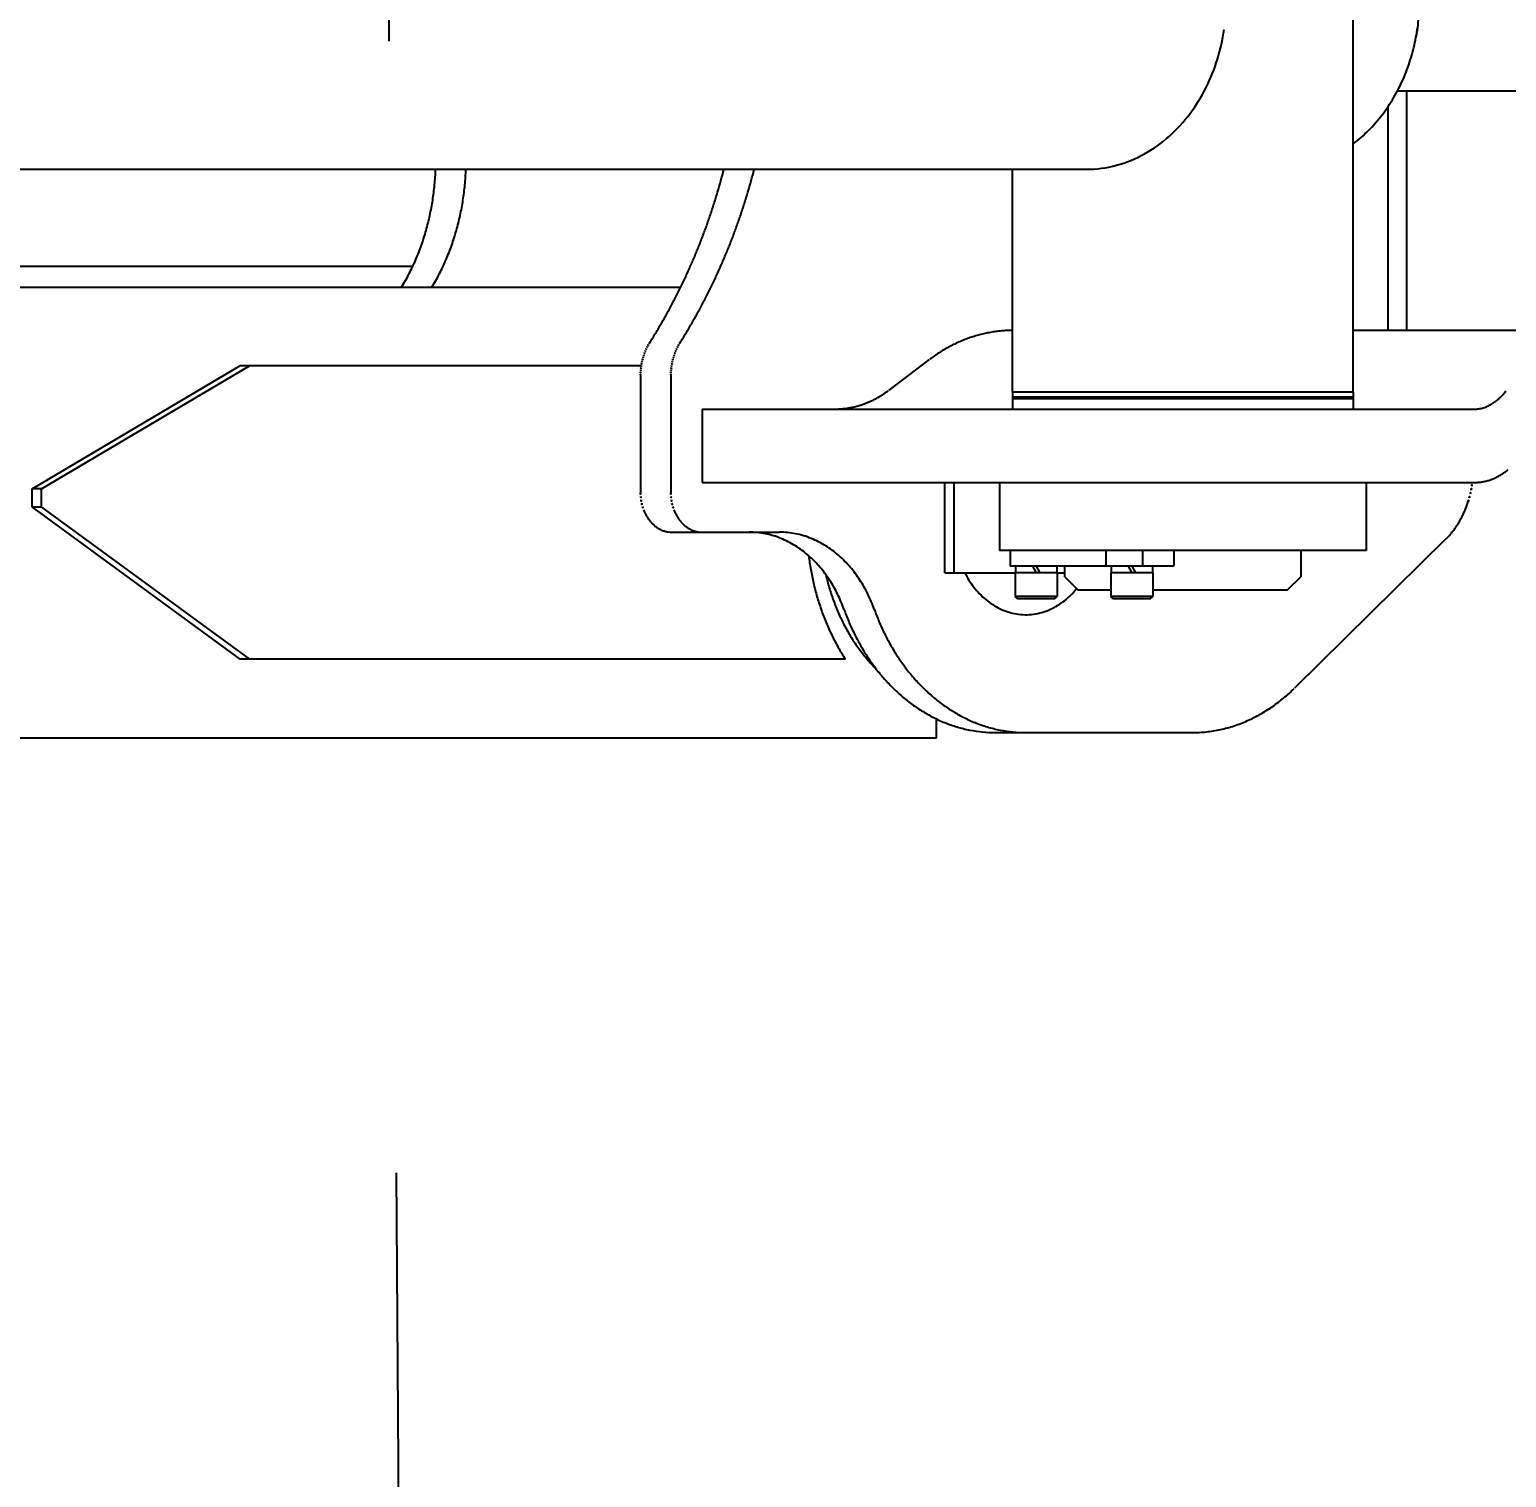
# Model space of a CAD drawing. Header units: metres. Extents: x 668617 to 675126, y 2286318 to 2293677.
# Drawn here: x 669155.915 to 669156.73, y 2287257.301 to 2287258.1 of the extents above; entities that cross this region are included whole.
import ezdxf

# ---------------------------------------------------------------- set-up
doc = ezdxf.new("R2010")
doc.units = ezdxf.units.M
doc.header["$MEASUREMENT"] = 0
doc.linetypes.add('DASHED2', pattern=[0.375, 0.25, -0.125])
doc.layers.add('0_DETALLES_COTAS', color=252, linetype='Continuous')
doc.layers.add('0_VEH_CONSTRUCCION', color=250, linetype='Continuous')
doc.styles.get("Standard").update_dxf_attribs({"font": 'arial.ttf'})
doc.dimstyles.get("Standard").update_dxf_attribs({"dimtxt": 0.18, "dimasz": 0.18, "dimexe": 0.18, "dimexo": 0.0625, "dimgap": 0.09, "dimtad": 0, "dimtih": 1, "dimtoh": 1, "dimdec": 4, "dimzin": 0, "dimdsep": 46, "dimtxsty": 'Standard', "dimcen": 0.09, "dimadec": 0, "dimazin": 0, "dimtfac": 1, "dimtdec": 4, "dimtofl": 0, "dimtmove": 0, "dimatfit": 3, "dimfxl": 1, "dimtolj": 1, "dimtzin": 0, "dimarcsym": 0})

# ---------------------------------------------------------------- blocks, each defined once
blk = doc.blocks.new('_DotSmall')
at = {"color": 0, "linetype": 'ByBlock', "const_width": 0.5}
blk.add_lwpolyline([(-0.0625, 0, 1), (0.0625, 0, 1)], format="xyb", close=True, dxfattribs=at)
blk = doc.blocks.new('*D305')
at = {"layer": '0_DETALLES_COTAS', "linetype": 'DASHED2', "lineweight": -2, "ltscale": 5, "transparency": 16777216}
for p, q in [((669156.058923998, 2287256.165372788), (669156.0693782617, 2287256.965304477)), ((669156.0693782617, 2287256.965304477), (669156.8693782617, 2287256.965304477)), ((669153.3264124476, 2287256.201083832), (669156.2389086282, 2287256.163020578)), ((669156.0393526353, 2287254.667825587), (669156.058923998, 2287256.165372788)), ((669153.3068410849, 2287254.703536632), (669156.2193372655, 2287254.665473378))]:
    blk.add_line(p, q, dxfattribs=at)
at = {"layer": 'Defpoints', "color": 0, "linetype": 'DASHED2', "ltscale": 5, "transparency": 16777216}
for p in [(669153.2639177843, 2287256.201900572), (669156.058923998, 2287256.165372788), (669153.2443464216, 2287254.704353371)]:
    blk.add_point(p, dxfattribs=at)
at = {"layer": '0_DETALLES_COTAS', "linetype": 'DASHED2', "lineweight": -2, "ltscale": 5, "transparency": 16777216, "xscale": 0.8, "yscale": 0.8, "zscale": 0.8}
for p, rotation in [((669156.058923998, 2287256.165372788), 89.25124720617524), ((669156.0393526353, 2287254.667825587), 269.2512472061752)]:
    blk.add_blockref('_DotSmall', p, dxfattribs=dict(at, rotation=rotation))
at = {"layer": '0_DETALLES_COTAS', "linetype": 'DASHED2', "ltscale": 5, "transparency": 16777216, "insert": (669158.3693782619, 2287256.965304477), "char_height": 0.8, "attachment_point": 5}
blk.add_mtext('\\A1;1.50', dxfattribs=at)
blk = doc.blocks.new('excavadora planta')
at = {"color": 0}
for p, q in [((-6.551834458937833, 0.4843347013711536), (-6.627235893926013, 0.4843347013711536)), ((-6.529173965391578, 0.4863429786059754), (-6.529173965391578, 0.4790960580531873)), ((-5.179625982671723, 0.4863393611747711), (-6.529173965391578, 0.4863393611747711)), ((-6.724575542024922, 0.410070345598939), (-6.666525266630856, 0.4672756493488208)), ((-6.494250379994014, 0.4562014865608006), (-6.262079725134413, 0.4562014865608006)), ((-6.186020822022442, 0.397917736127269), (-6.265748855478819, 0.4561974169505874)), ((-6.182351390222834, 0.3979178868535342), (-6.262079574406812, 0.45619756767708)), ((-6.612153466613904, 0.4230373292751892), (-6.612153466613904, 0.43208045515712)), ((-6.612153466613904, 0.43208045515712), (-6.596074889180954, 0.43208045515712)), ((-6.611148122186137, 0.4330851966796985), (-6.612152863708843, 0.43208045515712)), ((-6.611147519281076, 0.43308564885848), (-6.597080836513896, 0.43308564885848)), ((-6.597080836513896, 0.4330861010374889), (-6.596075492086015, 0.4320810580621668)), ((-6.596074889180954, 0.4230373292751892), (-6.596074889180954, 0.43208045515712)), ((-6.575458093549514, 0.4230373292751892), (-6.575458093549514, 0.43208045515712)), ((-6.575458093549514, 0.43208045515712), (-6.559379516114745, 0.43208045515712)), ((-6.574452749121633, 0.4330853474059495), (-6.575457490642634, 0.43208045515712)), ((-6.574452146216572, 0.43308564885848), (-6.560385463447574, 0.43308564885848)), ((-6.560385463447574, 0.4330861010374889), (-6.559380571198972, 0.4320810580621668)), ((-6.559379516114745, 0.4230373292751892), (-6.559379516114745, 0.43208045515712)), ((-6.663832089085417, 0.4295684506243163), (-6.668856399602646, 0.4245441401064056)), ((-6.612153466613904, 0.4295686013505815), (-6.663832089085417, 0.4295686013505815)), ((-6.583445683144873, 0.4295686013505815), (-6.596074889180954, 0.4295686013505815)), ((-6.578420618994983, 0.4245441401064056), (-6.583444778786429, 0.4295686013505815)), ((-6.668856851781925, 0.4144959712493659), (-6.668856851781925, 0.4245441401064056)), ((-6.620196523488289, 0.4144959712493659), (-6.620196523488289, 0.4205248725635897)), ((-6.620196523488289, 0.4205248725635897), (-6.557453233987644, 0.4205248725635897)), ((-6.612153466613904, 0.4230373292751892), (-6.596074889180954, 0.4230373292751892)), ((-6.612001383775805, 0.4205248725635897), (-6.612001383775805, 0.4230373292751892)), ((-6.608237145135945, 0.4144959712493659), (-6.608237145135945, 0.4205248725635897)), ((-6.604113725718207, 0.420525023289855), (-6.605564014186598, 0.4230370278226587)), ((-6.602663889429095, 0.420525023289855), (-6.604114177897486, 0.4230370278226587)), ((-6.596227122744835, 0.4205248725635897), (-6.596227122744835, 0.4230373292751892)), ((-6.594146647611183, 0.4144959712493659), (-6.594146647611183, 0.4205248725635897)), ((-6.578421071174262, 0.4245441401064056), (-6.578421071174262, 0.4205248725635897)), ((-6.575458093549514, 0.4230395901697932), (-6.578421071174262, 0.4230395901697932)), ((-6.575458093549514, 0.4230373292751892), (-6.559379516114745, 0.4230373292751892)), ((-6.575305859983814, 0.4205248725635897), (-6.575305859983814, 0.4230373292751892)), ((-6.567418352651998, 0.420525023289855), (-6.568868641120275, 0.4230370278226587)), ((-6.565968516362886, 0.420525023289855), (-6.567418804831163, 0.4230370278226587)), ((-6.559531749678627, 0.4205248725635897), (-6.559531749678627, 0.4230373292751892)), ((-6.532336655365953, 0.4230395901697932), (-6.559379516114745, 0.4230395901697932)), ((-6.557453233987644, 0.4144959712493659), (-6.557453233987644, 0.4205248725635897)), ((-6.536005182805297, 0.4230395901697932), (-6.536005182805297, 0.3883731438419602)), ((-6.532336655365953, 0.4230395901697932), (-6.532336655365953, 0.3883731438419602)), ((-6.693978404371705, 0.4144959712493659), (-6.553299066405202, 0.4144959712493659)), ((-6.693978404371705, 0.3883699785895516), (-6.693978404371705, 0.4144959712493659)), ((-6.553299066405202, 0.3883699785895516), (-6.553299066405202, 0.4144959712493659)), ((-6.427662665458342, 0.4074647400334612), (-6.468989857755105, 0.4074647400334612)), ((-6.186020219115562, 0.3979172839482601), (-6.182351390222834, 0.3979172839482601)), ((-6.186018410400379, 0.3979168317694644), (-6.186018410400379, 0.39088288748016)), ((-6.182348677149207, 0.3979168317694644), (-6.182348677149207, 0.39088288748016)), ((-6.427323079102848, 0.3473719725350719), (-6.427323079102848, 0.3923921099320182)), ((-6.415703136378283, 0.3473719725350719), (-6.415703136378283, 0.3923921099320182)), ((-6.186020369843163, 0.390883641111472), (-6.265749609111595, 0.343655966309953)), ((-6.182351088771156, 0.3908822845748858), (-6.262079725134413, 0.3436549112258973)), ((-6.186020219115562, 0.3908833396589415), (-6.182351390222834, 0.3908833396589415)), ((-6.439359780049131, 0.3883731438419602), (-6.735809776144038, 0.3883731438419602)), ((-6.439359780049131, 0.3602343521583151), (-6.439359780049131, 0.3883699785895516)), ((-6.439359780049131, 0.3602372159579801), (-6.735810831228378, 0.3602372159579801)), ((-6.688952737316754, 0.3562150846154992), (-6.688952737316754, 0.3602343521583151)), ((-6.558324733460154, 0.3562150846154992), (-6.558324733460154, 0.3602343521583151)), ((-6.558324733460154, 0.3562150846154992), (-6.688952737316754, 0.3562150846154992)), ((-6.688952737316754, 0.3537030800829228), (-6.688952737316754, 0.3562150846154992)), ((-6.688952737316754, 0.3557127138543308), (-6.558324733460154, 0.3557127138543308)), ((-6.688952737316754, 0.3537030800829228), (-6.558324733460154, 0.3537030800829228)), ((-6.688952737316754, 0.3537030800829228), (-6.688952737316754, 0.05225288967744746)), ((-6.558324733460154, 0.3537030800829228), (-6.558324733460154, 0.3562150846154992)), ((-6.558324733460154, 0.3537030800829228), (-6.558324733460154, 0.2682922128982028)), ((-6.51086448797605, 0.3530769630284567), (-6.526490585054489, 0.3412609253868339)), ((-6.41597911623569, 0.343657624299297), (-6.262080780216934, 0.343657624299297)), ((-6.953341892651451, 0.3300918050290846), (-6.688952737316754, 0.3300918050290846)), ((-6.709553857413312, 0.3300918050290846), (-6.709553857413312, 0.2381469526955726)), ((-6.702350798213956, 0.3300918050290846), (-6.702350798213956, 0.2442760869998182)), ((-5.461633233878615, 0.3135087466654625), (-6.431092894617677, 0.3135087466654625)), ((-5.631990881967681, 0.3054718695689473), (-6.328360108741094, 0.3054718695689473)), ((-5.952533422196439, 0.2682922128982028), (-6.586608976024309, 0.2682922128982028)), ((-6.706006513919647, 0.2381469526955726), (-7.338610074691928, 0.2381469526955726))]:
    blk.add_line(p, q, dxfattribs=at)
for centre, radius, start, end in [((-6.626473661160389, 0.4304607128155027), 0.05397362443178837, 108.2181854386046, 111.12636310643), ((-6.626768424503098, 0.4313481420857812), 0.05303852574888716, 105.2579921976592, 108.2154361670749), ((-6.626976733084803, 0.4321129050782417), 0.05224590048286631, 102.2582493727811, 105.258314201378), ((-6.627113346285114, 0.4327394617169347), 0.05160462350269984, 99.2230631584472, 102.2577286395442), ((-6.627190467026935, 0.4332137373549756), 0.05112411858285303, 96.16238407361219, 99.22294266778582), ((-6.62722526538937, 0.4335396240041263), 0.05079637953344039, 93.08576214060936, 96.1628189606016), ((-6.627237130733079, 0.4337057288585271), 0.05062987688207549, 89.99877092577681, 93.08247285553387), ((-6.563455136854486, 0.4336469668104854), 0.05068773995322159, 84.38943226035059, 90.02642914334888), ((-6.563510615886798, 0.4331110035346768), 0.05122655970101109, 78.80059420503206, 84.38628483902525), ((-6.563720600970328, 0.4320642330226008), 0.05229418098862737, 73.32534881266874, 78.79765981854717), ((-6.551836098488366, 0.4336469668104854), 0.05068773995322159, 84.38943226035059, 90.02642914334888), ((-6.564174257044783, 0.4305600688097826), 0.05386526507091103, 68.00860434568017, 73.32217938452928), ((-6.551891502157787, 0.4331094586743944), 0.05122808978057556, 78.80084710896024, 84.3865377429809), ((-6.552101863989719, 0.4320605307158019), 0.05229790059057056, 73.32587998470358, 78.79796193854766), ((-6.552555686327764, 0.4305578768430678), 0.05386758555423333, 68.00871887535024, 73.32206485453658), ((-6.623489899429728, 0.4246474495469812), 0.06052275101429352, 122.1323088705392, 124.7137183416909), ((-6.624300835734289, 0.4259394589349625), 0.05899733116329986, 119.4899429530529, 122.1327655206188), ((-6.62500199565909, 0.4271730848046928), 0.05757837078682941, 116.7700781255501, 119.4869167188764), ((-6.625596742414928, 0.428358320764417), 0.05625228643017663, 113.9795973651698, 116.7729720577561), ((-6.626086574991177, 0.4294586226125716), 0.05504787787734092, 111.126248454842, 113.9792017162786), ((-6.564933108906871, 0.4286819240616069), 0.05589092144261347, 62.88687190871479, 68.0082619604613), ((-6.566044737019411, 0.4265163796144975), 0.05832511406088772, 57.97626865426448, 62.88439137947338), ((-6.567518999229605, 0.4241601394857781), 0.06110455939970486, 53.29082523197384, 57.9758213805688), ((-6.553314808244409, 0.4286796493584717), 0.05589341976973253, 62.88698644306471, 68.00814742624308), ((-6.554426665677056, 0.4265122525812046), 0.05832936564719558, 57.97723639962538, 62.88513004658446), ((-6.555901120502426, 0.4241558299589059), 0.0611090678388815, 53.29191569564545, 57.97668275652631), ((-6.620425766612698, 0.4206233944647408), 0.06558385029313436, 129.6882224308474, 132.08080726023), ((-6.621552274487954, 0.4219759902280202), 0.06382358741358736, 127.2298346995655, 129.6854378352067), ((-6.622570468161484, 0.4233228517993979), 0.06213517496441118, 124.7150577144325, 127.2336787856335), ((-6.569347202824929, 0.4217038136244184), 0.0641665617624519, 48.83155390826896, 53.29318550051556), ((-6.557729632898941, 0.4217012500253077), 0.06416985509713131, 48.8316684564079, 53.29307095250753), ((-6.619206237855678, 0.4192737670337294), 0.06740284567195028, 132.0813547267053, 134.4116083662846), ((-6.571500911289149, 0.4192426681771764), 0.06743698922637854, 44.58544270064972, 48.83057439840599), ((-6.573933954798463, 0.4168422576282325), 0.07085483488069991, 40.54647147275143, 44.58678041582245), ((-6.559883691020104, 0.4192379848588672), 0.06744210839855234, 44.58674268890265, 48.83164528209393), ((-6.562314087437699, 0.4168401210395558), 0.07085628108620766, 40.54774469089415, 44.58805363371751), ((-6.576581692160744, 0.4145771146361028), 0.0743392840356772, 36.69589627730075, 40.54649784296689), ((-6.579373227098017, 0.4124927483827037), 0.07782313829400662, 33.02037286693767, 36.6982169823405), ((-6.56495943215657, 0.4145749480893244), 0.07433893164729309, 36.6983261763728, 40.54892774205391), ((-6.549637531525718, 0.4161474190408683), 0.06178532568368902, 42.81917124376039, 45.23513017886432), ((-6.567757112857066, 0.4124901273723793), 0.07782798519162865, 33.02048743062499, 36.69810242166352), ((-6.582245686393208, 0.4106235688984867), 0.08125021440785779, 29.49948345099655, 33.02175062977089), ((-6.550958542717012, 0.4149226058615625), 0.0635867799904068, 40.47220792921266, 42.81964851249833), ((-6.552341469132898, 0.41374540731087), 0.06540289605898075, 38.18823018113719, 40.4703602391711), ((-6.570627968634426, 0.4106211931877652), 0.08125358314385074, 29.50006426406003, 33.02233144274363), ((-6.553779631528414, 0.4126123641230208), 0.06723376907368221, 35.96940792115114, 38.18943534616643), ((-6.56336129409874, 0.4112302187571117), 0.08245212226114994, 31.18633301360827, 33.03007142223422), ((-6.564900974128932, 0.4103008229118501), 0.08425056228461678, 29.38051895665472, 31.18484036621485), ((-6.58512649627869, 0.4089953600966254), 0.08455931210054028, 26.11441471613812, 29.49851585064603), ((-6.573501112063582, 0.4089954801224422), 0.08455477930835614, 26.11582981631551, 29.50016008417069), ((-6.555245504281174, 0.4115462291252783), 0.06904634275573246, 33.80936921903294, 35.97096028967078), ((-6.556742075295915, 0.4105444960848672), 0.07084722968336951, 31.70244916146109, 33.80904105332654), ((-6.558247784203331, 0.4096194370572164), 0.07261439578792991, 29.64385052629132, 31.6991096319433), ((-6.566422492332777, 0.4094433120145169), 0.08599708512507859, 27.61336442333874, 29.38101876087126), ((-6.567937512659, 0.4086504919547451), 0.08770701206761297, 25.88050953348009, 27.6135592384815), ((-6.587930930080574, 0.4076161594333172), 0.08768453657845787, 22.85390641937608, 26.11702431782301), ((-6.576307813983249, 0.407613588977938), 0.08768322482734477, 22.85619730989439, 26.11931520809325), ((-6.559744237509335, 0.4087568598774283), 0.07434162573669269, 27.64382688438399, 29.65119048138165), ((-6.561232878278929, 0.4079872799838853), 0.07601740199371203, 25.6739399255117, 27.63707449975857), ((-6.569424364287443, 0.4079259966908211), 0.08936098102134084, 24.18135724259423, 25.88232311192327), ((-6.57087647728406, 0.4072764184533639), 0.09095176042018072, 22.50877020244795, 24.1799438790022), ((-6.572282413316657, 0.4066923670457925), 0.09247418297331586, 20.86592215242871, 22.50959529341019), ((-6.562529819629958, 0.4141958773462875), 0.02508786141312052, 113.8969087448573, 121.3983715625687), ((-6.563110882216051, 0.4155023752567502), 0.02365797810310075, 105.9476381928555, 113.8920668208755), ((-6.56338303684106, 0.4164453878748731), 0.02267648230724782, 97.66868414584448, 105.9411212064714), ((-6.563453048449787, 0.416919714651911), 0.02219705594335434, 89.2175679558979, 97.65296667681294), ((-6.563457262447628, 0.4168682625193298), 0.02224856110010269, 80.72918425312972, 89.20852623725487), ((-6.563557023015392, 0.4162939159136698), 0.02283147784533732, 72.45834655961079, 80.71430388295855), ((-6.56388503635867, 0.4152645699674054), 0.02391182028423371, 64.56717647362586, 72.45231743986771), ((-6.564536688505541, 0.413897256191234), 0.02542648060411551, 57.14702587307214, 64.5642386166305), ((-6.590596437617364, 0.4064901483767045), 0.09057812014297759, 19.69701011711464, 22.85541188747646), ((-6.452030939657789, 0.4561146597187644), 0.05660476949202799, 199.7187863241565, 202.8762715360272), ((-6.578972501577027, 0.4064926083857046), 0.09057409898262163, 19.69626787750638, 22.85489878753308), ((-6.440415427334301, 0.4561131676641139), 0.05660066301726613, 199.7186717854607, 202.8763861371155), ((-6.562686333654597, 0.4072848320923583), 0.07763169884304011, 23.75432798394281, 25.67644172756297), ((-6.564101988892389, 0.4066600464285699), 0.07917909483262903, 21.87095992045611, 23.75549022506143), ((-6.565463250737253, 0.4061144079308008), 0.08064563997717612, 20.02028790604565, 21.87044302542328), ((-6.573632688040107, 0.4061742287772176), 0.09392045367062424, 19.249647117536, 20.86788222052568), ((-6.574933781388836, 0.405726718716906), 0.09529634175509229, 17.65090324755197, 19.24576282131386), ((-6.558748393830456, 0.4094735190736856), 0.03116491176393235, 134.8596135523875, 140.9017721094524), ((-6.560321469062615, 0.4110556248643888), 0.02893385293254473, 128.3658318860166, 134.861433435045), ((-6.561596306352499, 0.4126675693908766), 0.02687871928637346, 121.3996265361965, 128.3678538553926), ((-6.56554655683783, 0.4123353881202263), 0.02728639051118687, 50.23266021240689, 57.14478914191086), ((-6.566895907130629, 0.4107120144877854), 0.02939733501829878, 43.8194169995817, 50.23509708805067), ((-6.568524216583, 0.4091480445456455), 0.03165507563248113, 37.86362052241775, 43.82126845682794), ((-6.453702549209652, 0.4554073911711498), 0.0547896926634663, 202.8743747229673, 206.1368052113493), ((-6.455457708420795, 0.4545468525756178), 0.05283492666292679, 206.1374901205515, 209.5209038557607), ((-6.442083209390262, 0.4554073911711498), 0.0547896926634663, 202.8743747229673, 206.1368052113493), ((-6.4438382932384, 0.4545494042714608), 0.05283611845751028, 206.1399382301036, 209.5233519651157), ((-6.566769027435839, 0.405634669258248), 0.08203675048042827, 18.20412164665033, 20.02288069019809), ((-6.567995559857195, 0.4052366378253964), 0.0833262409091537, 16.41006906927794, 18.20064033718453), ((-6.576160452568047, 0.4053318356444464), 0.0965849984940884, 16.07993453617996, 17.65348109824549), ((-6.577309329653303, 0.4049975876580589), 0.09778150659520499, 14.52737117846319, 16.08166725537839), ((-6.570336675935437, 0.407735261646593), 0.03395310883531908, 32.31511373755368, 37.86850863212953), ((-6.572230387767036, 0.4065345724014549), 0.03619538307805049, 27.11092914196193, 32.31890642474204), ((-6.457250606010689, 0.4535279839562065), 0.05077275192843704, 209.5173370554573, 213.0386877181319), ((-6.459047194018012, 0.4523608295896508), 0.04863032886924415, 213.0399608323487, 216.7168884512403), ((-6.445631115465403, 0.4535279839562065), 0.05077275192843704, 209.5173370554573, 213.0386877181319), ((-6.447427703472727, 0.4523608295896508), 0.04863032886924415, 213.0399608323487, 216.7168884512403), ((-6.569134379392267, 0.4048994614347095), 0.08451392561378293, 14.6458679736779, 16.41123061586655), ((-6.570184050192779, 0.404620813243298), 0.08559994415001725, 12.90576928601628, 14.64867329839952), ((-6.578367139128886, 0.404731477171822), 0.09887224781693937, 12.98577710078489, 14.52288522561942), ((-6.579330156150149, 0.404503404019664), 0.09986188682173458, 11.46737519328935, 12.98912873287824), ((-6.460794580305333, 0.4510561778420197), 0.04644962400102452, 216.7155152824463, 220.565200374924), ((-6.462445635480435, 0.4496384774975581), 0.04427342405788549, 220.5609597413886, 224.6003522364716), ((-6.449172771946337, 0.4510583449229273), 0.04645277756629596, 216.715948798826, 220.565633891173), ((-6.450828055899933, 0.4496405392082323), 0.04427329651663488, 220.5648699144122, 224.60426240988), ((-6.580215937121238, 0.404325510724604), 0.1007653528608257, 9.958142208208109, 11.46637453471853), ((-6.580970903918228, 0.4041892646508671), 0.1015325065103357, 8.46342152135101, 9.960195184483513), ((-6.581639682808486, 0.4040949702369261), 0.1022078806071702, 6.973608610390912, 8.460527817080749), ((-6.463965402660278, 0.4481436469178561), 0.04214171049432089, 224.6041101149912, 228.8480962899891), ((-6.465311035979767, 0.4466011145148343), 0.04009472939509422, 228.8454426892555, 233.3059288005251), ((-6.466451305852047, 0.4450690338144483), 0.03818489034100454, 233.3041706579785, 237.9877922819188), ((-6.45234568602541, 0.4481416129554532), 0.04214022860341052, 224.6022131222321, 228.8461992976169), ((-6.453690025097558, 0.4466046523249361), 0.04009829449535136, 228.8472959158499, 233.3075529299306), ((-6.45483045954893, 0.4450705762437934), 0.03818675710883073, 233.3042852015328, 237.987677737866), ((-6.702182432533618, 0.3875833202235128), 0.03174170729823374, 140.4035594324636, 143.1236061383311), ((-6.702996175885119, 0.3882583559122708), 0.03068442345439948, 137.557284058871, 140.4063418103563), ((-6.703777233819551, 0.3889716563846406), 0.02962666708925373, 134.6071604360258, 137.5558968923812), ((-6.467372784392751, 0.4435976830837376), 0.0364488046154943, 237.9899790665344, 242.8964982447796), ((-6.468065843773957, 0.4422443001531917), 0.03492828610715006, 242.8970735345756, 248.0166310366701), ((-6.468539540676261, 0.4410703732917938), 0.03366238998421239, 248.0163090463072, 253.3278225451513), ((-6.468822351221547, 0.4401333392431326), 0.03268361007554565, 253.331488160681, 258.8015086414554), ((-6.468955206951364, 0.4394774902590228), 0.03201444670086738, 258.806796679305, 264.3901968424793), ((-6.455752152655236, 0.4435991639153087), 0.03645050541400786, 237.9900936217629, 242.8963837223867), ((-6.456445327003848, 0.4422474081007692), 0.03493138297692643, 242.8983377757704, 248.0176662094226), ((-6.456919117285111, 0.4410717437401956), 0.03366384072269865, 248.0164235872363, 253.3277080260037), ((-6.457202408496983, 0.4401333392431326), 0.03268361007554565, 253.331488160681, 258.8015086414554), ((-6.457334996891632, 0.4394803356157411), 0.03201728982966175, 258.8073157937335, 264.3904869098908), ((-6.698681528961515, 0.3853087890380777), 0.03592197072639412, 150.9150467926552, 153.3720248692723), ((-6.699573462721105, 0.3858067619590315), 0.03490044235545896, 148.378893717016, 150.9176804470721), ((-6.700460676185457, 0.3863513101641303), 0.03385944366748541, 145.7791945295143, 148.3764156171689), ((-6.701333427693612, 0.3869449708394797), 0.03280392095888702, 143.1215867576388, 145.7793042361738), ((-6.468988773905949, 0.4391446287369121), 0.03167989809140594, 264.3917665495774, 270.0441093891149), ((-6.457368755818493, 0.4391431021226282), 0.03167837141963615, 264.3916323682857, 270.0439752078759), ((-6.439284068401889, 0.397946140581368), 0.009518599564096846, 82.05616703809531, 89.99121043125037), ((-6.439312284636117, 0.3977456433114526), 0.009721072417722179, 74.20534381751337, 82.05477433111915), ((-6.439422845185845, 0.3973646884332567), 0.01011773761910611, 66.6462727286974, 74.19008875868421), ((-6.439647762445247, 0.3968433539115352), 0.01068552052648516, 59.50333740968482, 66.64718160109818), ((-6.440010831452014, 0.3962293536026067), 0.01139883254315163, 52.79905449196604, 59.49708609431093), ((-6.440506684105344, 0.3955738656234615), 0.01222074045799585, 46.5573825012591, 52.80542857544877), ((-6.441121393095955, 0.3949259663999243), 0.01311384736336156, 40.73180769647709, 46.55386881767436), ((-6.441823177598167, 0.3943202946625775), 0.01404085261880553, 35.29944579224177, 40.73602447925338), ((-6.442578209173462, 0.393784124897067), 0.01496689209971526, 30.20500962172169, 35.30440903231827), ((-6.427663974951543, 0.397946140581368), 0.009518599564096846, 82.05616703809531, 89.99121043125037), ((-6.427692266548775, 0.3977467417912948), 0.009719994902317597, 74.20400881152004, 82.05343932491824), ((-6.427802902461281, 0.3973646884332567), 0.01011773761910611, 66.6462727286974, 74.19008875868421), ((-6.428027744357792, 0.3968421466117178), 0.01068659906672689, 59.50627416716661, 66.65011835910231), ((-6.428390738001667, 0.3962293536026067), 0.01139883254315163, 52.79905449196604, 59.49708609431093), ((-6.428886666017888, 0.395575246438014), 0.0122196861102341, 46.55318710407576, 52.80123317810395), ((-6.429501450371504, 0.3949259663999243), 0.01311384736336156, 40.73180769647709, 46.55386881767436), ((-6.430203159510825, 0.3943187073642633), 0.01404183140142247, 35.30455405792021, 40.74113274454128), ((-6.430958115723115, 0.393784124897067), 0.01496689209971526, 30.20500962172169, 35.30440903231827), ((-6.695424285260628, 0.3839090454059857), 0.03947102632928411, 160.3229180187598, 162.5388205343726), ((-6.696183513085543, 0.3841741803528151), 0.03866685796466893, 158.052072756508, 160.3140366824898), ((-6.696982003041171, 0.3844999654549781), 0.03780447293714284, 155.7441961248704, 158.0577211140561), ((-6.697817483323547, 0.3848780517173651), 0.03688742644650778, 153.3754576962009, 155.74650163942), ((-6.443346479189927, 0.3933362118171289), 0.01585619779519738, 25.39453470696396, 30.20713104910462), ((-6.444085823486148, 0.3929824264643713), 0.01667582451361095, 20.82866701194208, 25.40324197348784), ((-6.444765627623269, 0.3927255315438742), 0.01740254740870018, 16.44052846754512, 20.8233504179007), ((-6.44534881012828, 0.3925516252416656), 0.01801110496426179, 12.21194068557002, 16.44607535779934), ((-6.43172638573958, 0.3933362118171289), 0.01585619779519738, 25.39453470696396, 30.20713104910462), ((-6.432465805399715, 0.3929843132995785), 0.01667508325466508, 20.8226995908711, 25.39727455250101), ((-6.433145684899614, 0.3927255315199858), 0.0174025474163364, 16.44052854219881, 20.8233504922305), ((-6.433728867403829, 0.3925516252416656), 0.01801110496426179, 12.21194068557002, 16.44607535779934), ((-6.693041687456457, 0.3832819313266356), 0.0419368836135819, 168.9553777212291, 171.0411156939991), ((-6.693528445175389, 0.3833810814968928), 0.04144014714410987, 166.8502796801159, 168.9609965188649), ((-6.69409618035661, 0.383512695436437), 0.04085735690636449, 164.7081473307582, 166.8488845751208), ((-6.694728465193634, 0.3836848720240909), 0.0402020490179707, 162.5316145646779, 164.7071845539316), ((-6.445808806581226, 0.3924508921866448), 0.01848200048704868, 8.089971794275673, 12.21550980045139), ((-6.446130614763774, 0.3924060245388006), 0.01880692028438578, 4.03258971140236, 8.087332687791898), ((-6.446294858170859, 0.3923914947630607), 0.01897177907807436, 0.001857842881095502, 4.041479449962021), ((-6.434188863856775, 0.3924508921866448), 0.01848200048704868, 8.089971794275673, 12.21550980045139), ((-6.434510596676319, 0.3924038955880889), 0.01880714529607368, 4.039043335079743, 8.093786311524124), ((-6.434674840083517, 0.3923936316896288), 0.01897170376622994, 359.9954041930083, 4.035025800153091), ((-6.733147724235778, 0.3649074635187901), 0.02403223225664719, 119.7203349856745, 123.0118657797906), ((-6.734010931935927, 0.366424290751695), 0.02228698542371112, 116.1389988316475, 119.7263383573181), ((-6.734687527975211, 0.367795570154712), 0.0207578752774136, 112.284838314747, 116.1299410357829), ((-6.735178142392783, 0.3689949649311899), 0.01946201665882084, 108.1936594912351, 112.2873512860496), ((-6.735505897376129, 0.3699916538714945), 0.01841282070902975, 103.8737587423366, 108.1931198482234), ((-6.735697565758414, 0.3707647865388708), 0.01761628421321107, 99.36451453498431, 103.8715070137482), ((-6.735785422108506, 0.3712891427728096), 0.01708462052503902, 94.71823859643393, 99.35993706691362), ((-6.73580956071828, 0.3715588004255466), 0.0168138912387895, 90.0007340944572, 94.7118461413338), ((-6.692638409674373, 0.3832212578812459), 0.04234469005466548, 171.0449955804737, 173.1107962576261), ((-6.730834465402268, 0.3615573979804907), 0.02810495701905743, 126.0689285388943, 128.8998836039768), ((-6.732092754809628, 0.3632793829694236), 0.02597223268758374, 123.0066900140898, 126.0617491923681), ((-6.731744993339362, 0.3419563446934433), 0.01941506040577137, 128.7355985574588, 131.3687967094944), ((-6.732669276374963, 0.3431117223182838), 0.017935468443135, 125.8983402573007, 128.7418984623781), ((-6.733469683195949, 0.344216579417207), 0.01657115177646015, 122.8278783030485, 125.8964568719234), ((-6.734140453623922, 0.3452569875225606), 0.01533325766041576, 119.523533813171, 122.829271017532), ((-6.734680890710024, 0.3462129997904952), 0.01423506326154256, 115.9773875266859, 119.5269210049786), ((-6.735102829165044, 0.3470765470531489), 0.01327394686502857, 112.1797157195715, 115.9728083187541), ((-6.735410519676748, 0.3478294447220662), 0.01246060324906023, 108.1504201857364, 112.176524175484), ((-6.735615111900984, 0.3484557651738243), 0.01180171420152252, 103.8742955649765, 108.1537928416207), ((-6.735736997005233, 0.348950892437685), 0.01129180556282121, 99.36909762049996, 103.8763191940449), ((-6.735794410080985, 0.3492868996292486), 0.01095093434950578, 94.71721082523091, 99.35890929574094), ((-6.73580902156209, 0.3494591963476665), 0.01077801963673401, 90.00401134576866, 94.71512339209474), ((-6.489359954709812, 0.3253188040859527), 0.03508336266720708, 113.9921533621905, 116.2156182117125), ((-6.489606160551716, 0.3258674179881922), 0.03448203829064986, 111.7319092165867, 113.9890607648063), ((-6.489806472700707, 0.3263727524717837), 0.03393845130100063, 109.4455632046252, 111.7336514314952), ((-6.489969097892413, 0.3268370511547118), 0.03344649733354014, 107.1313806731492, 109.447655579135), ((-6.490101765504278, 0.3272604241570747), 0.03300282961161038, 104.7388668569284, 107.1277851557701), ((-6.490198331429383, 0.3276300112333956), 0.03262083593249576, 102.3242606224746, 104.7399903997749), ((-6.490268024402098, 0.3279462421520378), 0.03229701691885129, 99.88502798025446, 102.3232151850085), ((-6.490314201775163, 0.3282045809595928), 0.03203458602594882, 97.42669416205446, 99.88298476888646), ((-6.490335918493088, 0.3284020980948412), 0.03183591905221215, 94.96430425364584, 97.43388594576273), ((-6.49035057561116, 0.3285290116124315), 0.03170821346374349, 92.48016146365846, 94.95776363054438), ((-6.490352214883615, 0.3285949968914963), 0.0316422190818501, 90.00178515578102, 92.4823663547265), ((-6.725472075183689, 0.3359118249165505), 0.02813864058072185, 139.9997020228512, 141.8097526541427), ((-6.726943002027838, 0.3371399004240914), 0.026222453979134, 138.0532454830202, 139.9893384064376), ((-6.728305123958762, 0.3383662153063085), 0.02438963603710124, 135.9824843082047, 138.0569932331538), ((-6.729560717124059, 0.3395824454081406), 0.02264157284488562, 133.7621432912408, 135.9878997553604), ((-6.730705624316442, 0.3407803908927178), 0.02098450232094461, 131.376509302215, 133.7668025500494), ((-6.487490906492667, 0.322175852740358), 0.03874507285130144, 124.7337324116424, 126.7642417076745), ((-6.487953329527272, 0.3228435406161907), 0.03793288937546022, 122.6632664313149, 124.7343378906644), ((-6.488371617951202, 0.3234956616539648), 0.03715814618121819, 120.5520292407103, 122.6629752428724), ((-6.488745565492763, 0.3241329242870989), 0.03641927086285483, 118.4048887264083, 120.5550216553243), ((-6.489076136764766, 0.3247386726400379), 0.03572919735886085, 116.2129731340161, 118.4006887277221), ((-6.452543656225203, 0.3473697558911226), 0.02522059046523723, 355.049914511961, 356.9495698714368), ((-6.452615991269113, 0.3473699557116419), 0.0252928339131046, 356.9578376725862, 358.8384721270699), ((-6.452647806796904, 0.3473719431924707), 0.0253246832275078, 358.8354356123464, 0.704611677855195), ((-6.440923638137747, 0.347365210244817), 0.02522027372076495, 355.0602176331764, 356.9598729926534), ((-6.440995973181657, 0.3473745473414027), 0.02529300275422233, 356.9474419350408, 358.828076389529), ((-6.441027713346557, 0.3473719431924707), 0.0253246832275078, 358.8354356123464, 0.704611677855195), ((-6.562272786720882, 0.3884833661784484), 0.05924622170084339, 302.7979947937392, 304.8566913698625), ((-6.562993884264188, 0.3895231865307807), 0.06051160765016964, 304.8542646306665, 306.8728573339163), ((-6.450719828348497, 0.3469740554953091), 0.02335081155440582, 341.046793635077, 343.1398648581802), ((-6.451101767463797, 0.3470888138136559), 0.02374961736020326, 343.1421585180566, 345.2006259289946), ((-6.45144588039318, 0.3471805605764615), 0.024105750114666, 345.1987134703899, 347.2250977929991), ((-6.451753858842267, 0.3472491068335017), 0.02442126203100226, 347.2280330950164, 349.2246259074324), ((-6.452020837475402, 0.3473025946438639), 0.02469353338939768, 349.2185221692224, 351.1876150661036), ((-6.452242171000307, 0.3473321286126492), 0.02491677917136537, 351.1984751801541, 353.1423597712504), ((-6.452411834859049, 0.3473558236016601), 0.02508805869795985, 353.1348983531581, 355.0556370948298), ((-6.439099810261041, 0.3469699299825351), 0.02334954321217949, 341.0564281572281, 343.1494993802481), ((-6.439481824739346, 0.3470888138136559), 0.02374961736020326, 343.1421585180566, 345.2006259289946), ((-6.439825937668729, 0.3471805605764615), 0.024105750114666, 345.1987134703899, 347.2250977929991), ((-6.440133840754811, 0.3472534317406684), 0.024422145012981, 347.218098571284, 349.2146913837673), ((-6.440400819388856, 0.34729820927069), 0.02469278745673753, 349.2285508371056, 351.1976437339882), ((-6.440622152913875, 0.3473365708665028), 0.02491738480250832, 351.1883542971827, 353.1322388883279), ((-6.440791741408702, 0.3473558236016601), 0.02508805869795985, 353.1348983531581, 355.0556370948298), ((-6.559679905452867, 0.3837688630839011), 0.05385789622528036, 291.8849698608997, 294.1613709079615), ((-6.560063611055512, 0.3846271231530807), 0.05479802330063364, 294.1601150236006, 296.3847256804063), ((-6.560516920813711, 0.3855341861215749), 0.05581204705275243, 296.3877983523864, 298.5622225292263), ((-6.561032523734298, 0.3864875555480722), 0.05689590636627122, 298.5592367276616, 300.6963073616416), ((-6.561614501044801, 0.3874717420280831), 0.05803928590492882, 300.6943515063209, 302.7926935004828), ((-6.251951388654902, 0.2212619444552359), 0.2118683989887024, 147.5538139208372, 148.7842862581964), ((-6.447984602794008, 0.3457119576434167), 0.0203320378365335, 327.639798941654, 329.9883853202575), ((-6.448463299824652, 0.3459914787093368), 0.02088636286283272, 329.9812215272079, 332.2816844023936), ((-6.448945788203446, 0.3462398298192966), 0.0214289980904966, 332.2938923650623, 334.5485231430991), ((-6.449417027033519, 0.3464708743176317), 0.02195379440921784, 334.5325815818863, 336.7432133774104), ((-6.449870519730325, 0.3466629759923876), 0.02244629031500514, 336.7497746659378, 338.9189281044022), ((-6.450311801094699, 0.346830083874508), 0.02291814474982922, 338.9259284376622, 341.0558950104102), ((-6.240331747382925, 0.2212619443700987), 0.2118683990336057, 147.5538139009797, 148.7842862388209), ((-6.436364660069444, 0.3457119576434167), 0.0203320378365335, 327.639798941654, 329.9883853202575), ((-6.436843357100202, 0.3459914787093368), 0.02088636286283272, 329.9812215272079, 332.2816844023936), ((-6.43732577011599, 0.3462436596428518), 0.02143071226667156, 332.2847334977827, 334.539364276067), ((-6.437797008946063, 0.3464669682482793), 0.02195218313649302, 334.5418704633096, 336.7525022589294), ((-6.438250577005761, 0.3466629759923876), 0.02244629031500514, 336.7497746659378, 338.9189281044022), ((-6.438691783007357, 0.3468341379089708), 0.02291953247186419, 338.9164039837489, 341.0463705565916), ((-6.558488869685448, 0.3794574636910824), 0.04936516797165082, 270.187006550705, 272.6556716167987), ((-6.55849146537696, 0.3795606470713437), 0.04946836085130672, 272.6531374593121, 275.1185943331926), ((-6.558508718198823, 0.3797767300465154), 0.04968512142145269, 275.1161791510499, 277.573157227886), ((-6.558554316902132, 0.3800834246520992), 0.04999515062323703, 277.5786364608549, 280.0220942790836), ((-6.558622831074331, 0.3804884400548474), 0.05040590925108044, 280.0186668305726, 282.4440212248945), ((-6.558736645139561, 0.380982638514098), 0.05091302301935439, 282.4492514224083, 284.8521483633866), ((-6.558885554200515, 0.3815634936030534), 0.05151264147033581, 284.8466382443808, 287.2229528338827), ((-6.559093047634065, 0.3822269592599383), 0.05220779411830284, 287.2248661085886, 289.5709317374979), ((-6.55935587149736, 0.3829612892668166), 0.05298773913640982, 289.5727253163382, 291.8853336666566), ((-6.249319478931397, 0.2196614421500556), 0.2149487454009968, 148.7830154968297, 149.9958412356987), ((-6.237699762297439, 0.2196685624062695), 0.2149451196492325, 148.7846490776584, 149.9974748164908), ((-6.244082025624721, 0.2167104492229868), 0.2209606368538236, 151.1921201245502, 152.371944393746), ((-6.246718548796935, 0.2181616736459944), 0.217951101104716, 149.9963263525856, 151.1924221858686), ((-6.232454914168557, 0.2167103738598541), 0.2209670868009025, 151.1930175521436, 152.3728418213354), ((-6.235098756799175, 0.2181616737335474), 0.2179511010617219, 149.9963263724569, 151.1924222059549), ((-6.241496260831696, 0.2153659468469584), 0.2238750501094121, 152.3739659237335, 153.5384353257789), ((-6.229883884813603, 0.2153658713938995), 0.223868444724038, 152.3731028882823, 153.5375722900774), ((-6.238944912211423, 0.2140878756009386), 0.2267286081169982, 153.5365910912174, 154.686393147314), ((-6.227325120213663, 0.2140878756920443), 0.2267286080772181, 153.5365911117945, 154.6863931681794), ((-6.265304968806277, 0.2708608500194458), 0.0822999332050324, 148.798168481703, 150.8671774610776), ((-6.25368434781376, 0.2708566765169849), 0.08230203092376687, 148.7956561357814, 150.8646651152871), ((-6.233893059622119, 0.2117628456143024), 0.2322901185300623, 155.8230569550972, 156.9453577133177), ((-6.236376244104918, 0.2128733643243237), 0.229569927058417, 154.6864921880335, 155.8220852442524), ((-6.22227326762436, 0.2117628455209655), 0.2322901185674533, 155.8230569341307, 156.9453576921299), ((-6.224756452106135, 0.2128733643243237), 0.229569927058417, 154.6864921880335, 155.8220852442524), ((-6.261907628750805, 0.2690403223950426), 0.08615511343551677, 152.8860042816697, 154.8624304949094), ((-6.263596318801774, 0.269900163520191), 0.08426012478572842, 150.8621990655396, 152.8830834220517), ((-6.250286932395397, 0.2690403223950426), 0.08615511343551677, 152.8860042816697, 154.8624304949094), ((-6.251975697809257, 0.2699044364302949), 0.0842581101657199, 150.8647619112918, 152.8856462677359), ((-6.231475336188851, 0.210729723183249), 0.2349193226352461, 156.9444292105393, 158.0541251959315), ((-6.219847762141853, 0.2107296479145191), 0.2349265125935075, 156.945155601474, 158.0548515868611), ((-6.258663234734968, 0.267580785665487), 0.08971320063263837, 156.7968160579483, 158.6948672455462), ((-6.26025473661025, 0.2682636468566102), 0.08798138734169074, 154.8617924666492, 156.7971978897009), ((-6.24704253837956, 0.267580785665487), 0.08971320063263837, 156.7968160579483, 158.6948672455462), ((-6.248634040254842, 0.2682636468566102), 0.08798138734169074, 154.8617924666492, 156.7971978897009), ((-6.229050831176778, 0.2097557593667574), 0.2375321415596763, 158.0547822125671, 159.1523317743764), ((-6.217438907356268, 0.2097556839082131), 0.2375248153853119, 158.0540897463941, 159.1516393081372), ((-6.254299799503997, 0.266033503696363), 0.09434468569484641, 162.3921283010034, 164.1971372169473), ((-6.25566767179987, 0.266463198946326), 0.0929109163437615, 160.5567883017754, 162.3895266283809), ((-6.257118295324744, 0.2669751685968009), 0.09137259858596045, 158.6930498392605, 160.556725874624), ((-6.242672262430006, 0.2660299845995695), 0.0943520811979162, 162.3914075917242, 164.1961873390009), ((-6.244042113056366, 0.2664631235260373), 0.09291538442443553, 160.5577115808476, 162.3904499074494), ((-6.245497523605536, 0.2669798020715177), 0.091370985262674, 158.6957739135767, 160.5594499489912), ((-6.224497212559868, 0.208072819113454), 0.2423871700079175, 160.2391802814123, 161.3147287584433), ((-6.226762344064241, 0.2088770005658063), 0.2399835380338034, 159.1507108840873, 160.2370307281017), ((-6.212877345199217, 0.2080647899043271), 0.2423898138316802, 160.2373880899498, 161.3129365669443), ((-6.215142476703591, 0.2088849501568859), 0.239980779231526, 159.1524909853561, 160.2388108292112), ((-6.253031146767285, 0.2656704790340143), 0.09566425089855418, 164.1948530043812, 165.9748824886898), ((-6.241410299686095, 0.2656704790340143), 0.09566425089855418, 164.1948530043812, 165.9748824886898), ((-6.222330046921797, 0.2073276794119323), 0.2446788304166741, 161.3120190601521, 162.3774837000194), ((-6.210702074431651, 0.2073357091545773), 0.2446840069834929, 161.3144139651212, 162.3798786049556), ((-6.250839651864794, 0.2651549649307583), 0.09791573038601449, 167.7321236460415, 169.4713609402277), ((-6.251880004135501, 0.2653852081856201), 0.09685021210955849, 165.9761895680168, 167.7344479534678), ((-6.239206155262877, 0.2651524146802444), 0.09792863293524802, 167.7322381965421, 169.4712463206604), ((-6.240259157053401, 0.2653852082452062), 0.0968502120960044, 165.9761896023582, 167.7344479877522), ((-6.220248738058785, 0.2066797346045206), 0.2468586291520513, 162.3804004523568, 163.4364687857349), ((-6.208637047947491, 0.206671482115965), 0.2468532162760006, 162.3780284084445, 163.4340967417727), ((-6.249159778845296, 0.2648696607941616), 0.09961987499394255, 171.1959830570073, 172.9054282323874), ((-6.249935106752901, 0.2649875088973488), 0.09883564503765854, 169.4717366503818, 171.1947028714431), ((-6.237525627301579, 0.2648627612965697), 0.09963392986629346, 171.1932199033242, 172.9024359083637), ((-6.23831418430791, 0.2649925208391153), 0.09883480347156888, 169.4746012048905, 171.19756742601), ((-6.216324225732706, 0.2055372721622177), 0.2509461958913142, 164.4807992529407, 165.5196792114841), ((-6.218220684823336, 0.2060703485780948), 0.2489762495646984, 163.4351006815988, 164.4822310614128), ((-6.20470428300905, 0.205537272263058), 0.2509461958652124, 164.480799275185, 165.5196792336434), ((-6.206600817462572, 0.2060785955046782), 0.2489739707162757, 163.4369247058683, 164.4840550858618), ((-6.248034092200896, 0.264742011313146), 0.100753002466332, 174.6026469449462, 176.2928417973984), ((-6.248521932654739, 0.2647854278084907), 0.1002632411242861, 172.902679939033, 174.6011249328165), ((-6.236413094392105, 0.264742011313146), 0.100753002466332, 174.6026469449462, 176.2928417973984), ((-6.23690101020884, 0.2647905120591503), 0.1002626878522436, 172.9055684267326, 174.6040134205705), ((-6.585813072045653, 0.2208168483176109), 0.04758219771057987, 105.076278689148, 119.1754575615845), ((-6.58658446898653, 0.2235421260399733), 0.0447500934046967, 90.0309916202746, 105.0302013960129), ((-6.247709223060497, 0.2647230225903172), 0.1010784196081718, 176.2940072690209, 177.9858063160577), ((-6.236074623266745, 0.264717234296441), 0.1010923674041788, 176.2912318114418, 177.9828016877563), ((-6.58330828261569, 0.2163557316525271), 0.05269838729458844, 119.1888073844643, 131.9212526106057), ((-6.655651817772195, 0.2142353436189239), 0.05542369167319164, 126.9205284821057, 135.0936280555167), ((-6.578988737365421, 0.2115314408113278), 0.05917389337564747, 131.9124094589203, 143.2602959550024), ((-6.652452287885922, 0.2110402739273951), 0.05994535566376426, 135.0895801463854, 142.6436982315221), ((-6.648801054882028, 0.2082451357502322), 0.06454364475930954, 142.6380746695271, 149.6644602527344), ((-6.57357513084753, 0.2074656394510441), 0.0659442347446735, 143.2430392486936, 153.4267297318567), ((-6.645040216604002, 0.2060351345567142), 0.06890574867691573, 149.6578475501466, 156.2395518270306), ((-6.641524537663258, 0.2044803615151949), 0.07274987119630254, 156.2344542174681, 162.4689885131934), ((-6.568169966709092, 0.2047329106928544), 0.07200088250991064, 153.4059640917428, 162.7342917632594), ((-6.638578353895582, 0.2035417827720494), 0.07584193756959653, 162.4632996318099, 168.4440793620518), ((-6.563861542798122, 0.203367930339482), 0.07652029763633035, 162.7157840655146, 171.4947016135855), ((-6.63645734525619, 0.203099012871391), 0.07800865068634977, 168.4375385639531, 174.2524995867996), ((-6.649205731685697, 0.2031647730402), 0.06552251920247493, 168.6391578332942, 170.2860393724545), ((-6.649697043540868, 0.2032670435848729), 0.06502068818674157, 166.9825131728272, 168.642228298588)]:
    blk.add_arc(centre, radius, start, end, dxfattribs=at)
blk = doc.blocks.new('*D373')
at = {"layer": '0_DETALLES_COTAS', "linetype": 'DASHED2', "lineweight": -2, "ltscale": 5, "transparency": 16777216}
for p, q in [((669153.3262091607, 2287266.053637458), (669156.2425090875, 2287266.07219765)), ((669156.0625127328, 2287266.0710521), (669156.0880820466, 2287262.053432557)), ((669156.1252147539, 2287256.218896233), (669156.09964544, 2287260.236515777)), ((669153.3889111818, 2287256.201481592), (669156.3052111086, 2287256.220041784))]:
    blk.add_line(p, q, dxfattribs=at)
at = {"layer": 'Defpoints', "color": 0, "linetype": 'DASHED2', "ltscale": 5, "transparency": 16777216}
for p in [(669153.2637104265, 2287266.053239698), (669156.1252147539, 2287256.218896233), (669153.3264124476, 2287256.201083831)]:
    blk.add_point(p, dxfattribs=at)
at = {"layer": '0_DETALLES_COTAS', "linetype": 'DASHED2', "lineweight": -2, "ltscale": 5, "transparency": 16777216, "xscale": 0.8, "yscale": 0.8, "zscale": 0.8}
for p, rotation in [((669156.0625127328, 2287266.0710521), 90.36464228955685), ((669156.1252147539, 2287256.218896233), 270.3646422895569)]:
    blk.add_blockref('_DotSmall', p, dxfattribs=dict(at, rotation=rotation))
at = {"layer": '0_DETALLES_COTAS', "linetype": 'DASHED2', "ltscale": 5, "transparency": 16777216, "insert": (669156.0938637434, 2287261.144974167), "char_height": 0.8, "attachment_point": 5}
blk.add_mtext('\\A1;10.00', dxfattribs=at)
blk = doc.blocks.new('_ArchTick')
at = {"color": 0, "linetype": 'ByBlock', "const_width": 0.15}
blk.add_lwpolyline([(-0.5, -0.5), (0.5, 0.5)], dxfattribs=at)
blk = doc.blocks.new('*D460')
at = {"layer": '0_DETALLES_COTAS', "linetype": 'DASHED2', "lineweight": -2, "ltscale": 5, "transparency": 16777216}
for p, q in [((669170.0042690483, 2287265.946714213), (669170.004253485, 2287266.746714212)), ((669153.3262241193, 2287265.946389756), (669170.1842690484, 2287265.946717714)), ((669153.3264137133, 2287256.200687288), (669170.1844586424, 2287256.201015246)), ((669170.0044586423, 2287256.201011744), (669170.0044742057, 2287255.401011745))]:
    blk.add_line(p, q, dxfattribs=at)
at = {"layer": 'Defpoints', "color": 0, "linetype": 'DASHED2', "ltscale": 5, "transparency": 16777216}
for p in [(669153.2637241193, 2287265.94638854), (669170.0042690483, 2287265.946714213), (669153.2639137133, 2287256.200686072)]:
    blk.add_point(p, dxfattribs=at)
at = {"layer": '0_DETALLES_COTAS', "linetype": 'DASHED2', "lineweight": -2, "ltscale": 5, "transparency": 16777216, "xscale": 0.8, "yscale": 0.8, "zscale": 0.8}
for p, rotation in [((669170.0042690483, 2287265.946714213), 270.0011146385457), ((669170.0044586423, 2287256.201011744), 90.00111463854569)]:
    blk.add_blockref('_ArchTick', p, dxfattribs=dict(at, rotation=rotation))
at = {"layer": '0_DETALLES_COTAS', "linetype": 'DASHED2', "ltscale": 5, "transparency": 16777216, "insert": (669170.0043638451, 2287261.073862978), "char_height": 1, "attachment_point": 5, "rotation": 270.0011146385457}
blk.add_mtext('\\A1;Zona trabajo', dxfattribs=at)

msp = doc.modelspace()

# ---------------------------------------------------------------- block references
at = {"layer": '0_VEH_CONSTRUCCION', "xscale": 1.44, "yscale": 1.44, "zscale": 1.44, "rotation": 180}
msp.add_blockref('excavadora planta', (669147.0134148898, 2287258.409368906), dxfattribs=at)

# ---------------------------------------------------------------- dimensions: what is measured, and where the dimension line sits
at = {"layer": '0_DETALLES_COTAS', "color": 251, "linetype": 'DASHED2', "ltscale": 5}
for p1, p2, distance, text, override, picture, middle in [((669153.2639137133, 2287256.200686072), (669153.2637241193, 2287265.94638854), -16.74054493222055, 'Zona trabajo', {"dimtxt": 1, "dimasz": 0.8, "dimgap": 0.5, "dimtih": 0, "dimdec": 2, "dimblk1": 'ArchTick', "dimblk2": 'ArchTick', "dimsah": 1, "dimclrd": 256, "dimclre": 256, "dimclrt": 256}, '*D460', (669170.0043638451, 2287261.073862978)), ((669153.2637104265, 2287266.053239699), (669153.3264124476, 2287256.201083832), 2.7988589873991976, '10.00', {"dimtxt": 0.8, "dimasz": 0.8, "dimgap": 0.5, "dimdec": 2, "dimblk1": 'DotSmall', "dimblk2": 'DotSmall', "dimsah": 1, "dimclrd": 256, "dimclre": 256, "dimclrt": 256}, '*D373', (669156.0938637434, 2287261.144974167))]:
    dim = msp.add_aligned_dim(p1=p1, p2=p2, distance=distance, text=text, dimstyle='Standard', override=override, dxfattribs=at)
    dim.commit()
    dim.dimension.update_dxf_attribs({"geometry": picture, "text_midpoint": middle})
dim = msp.add_aligned_dim(p1=(669153.2443464216, 2287254.704353371), p2=(669153.2639177843, 2287256.201900572), distance=-2.795244893329629, dimstyle='Standard', override={"dimtxt": 0.8, "dimasz": 0.8, "dimgap": 0.5, "dimdec": 2, "dimblk1": 'DotSmall', "dimblk2": 'DotSmall', "dimsah": 1, "dimclrd": 256, "dimclre": 256, "dimclrt": 256}, dxfattribs=at)
dim.commit()
dim.dimension.update_dxf_attribs({"geometry": '*D305', "text_midpoint": (669158.3693782619, 2287256.965304477)})

doc.saveas('drawing.dxf')
